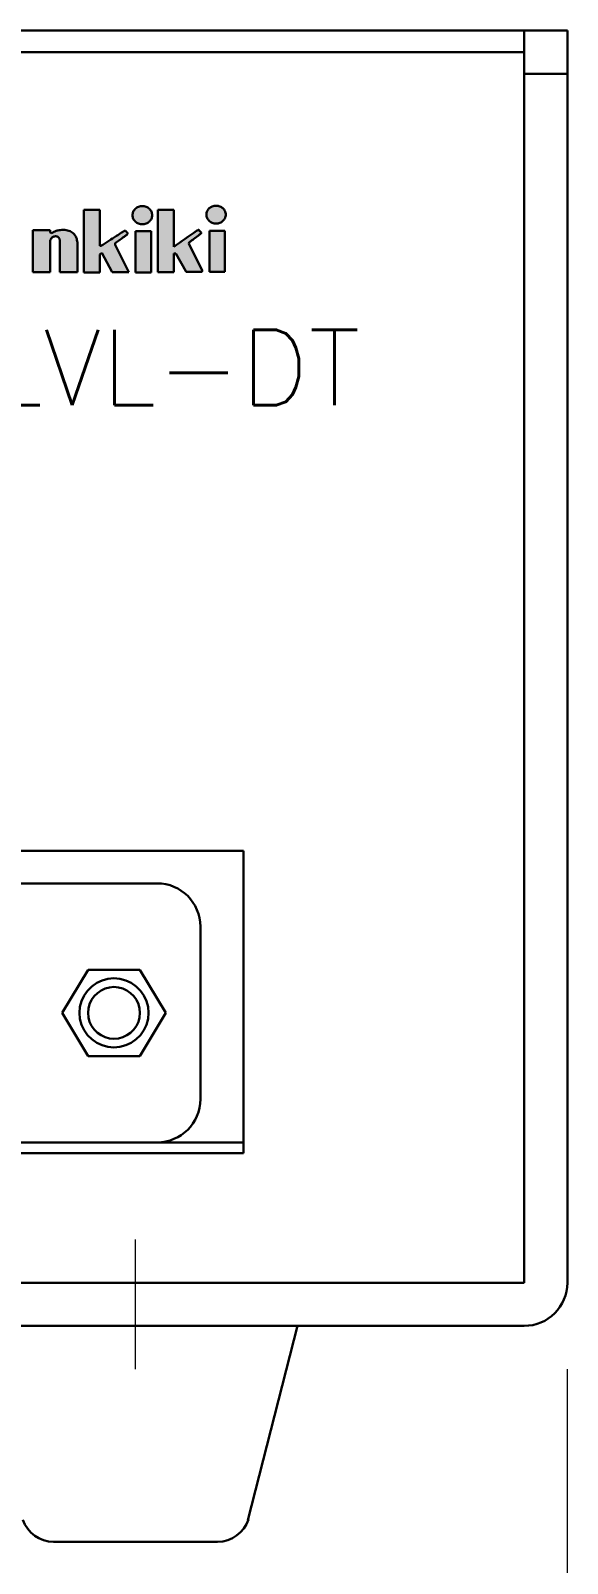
# Model space of a CAD drawing. Header units: millimetres. Extents: x 249 to 929, y 109 to 421.
# Drawn here: x 354.4 to 379.3, y 150.3 to 221.3 of the extents above; entities that cross this region are included whole.
import ezdxf

# ---------------------------------------------------------------- set-up
doc = ezdxf.new("R2010")
doc.units = ezdxf.units.MM
doc.layers.get('0').update_dxf_attribs({"lineweight": 30})
doc.layers.add('0 @ 1', color=7, linetype='Continuous', lineweight=30)
doc.layers.add('寸法', color=7, linetype='Continuous', lineweight=15)
doc.styles.get("Standard").update_dxf_attribs({"font": 'txt', "bigfont": 'extfont2.shx'})

# ---------------------------------------------------------------- blocks, each defined once
blk = doc.blocks.new('A$C63502DDE')
h = blk.add_hatch(color=256)
edge = h.paths.add_edge_path()
edge.add_spline(control_points=[(110.772, 49.451), (110.765, 49.507), (110.75, 49.619), (110.642, 49.758), (110.492, 49.85), (110.312, 49.883), (110.133, 49.85), (109.983, 49.758), (109.875, 49.619), (109.86, 49.507), (109.853, 49.451)], knot_values=[0, 0, 0, 0, 0.121975, 0.242786, 0.367678, 0.500056, 0.632206, 0.75712, 0.878008, 1, 1, 1, 1], degree=3, periodic=0)
edge.add_spline(control_points=[(109.853, 49.451), (109.86, 49.394), (109.874, 49.282), (109.983, 49.144), (110.133, 49.051), (110.312, 49.019), (110.492, 49.051), (110.642, 49.144), (110.75, 49.282), (110.765, 49.394), (110.772, 49.451)], knot_values=[0, 0, 0, 0, 0.12219, 0.243061, 0.367881, 0.499944, 0.632236, 0.757033, 0.877826, 1, 1, 1, 1], degree=3, periodic=0)
h = blk.add_hatch(color=256)
edge = h.paths.add_edge_path()
edge.add_line((111.765, 49.707), (111.031, 49.707))
edge.add_line((111.031, 49.707), (111.031, 46.818))
edge.add_line((111.031, 46.818), (111.765, 46.818))
edge.add_line((111.765, 46.818), (111.765, 47.681))
edge.add_line((111.765, 47.681), (111.86, 47.679))
edge.add_line((111.86, 47.679), (112.32, 46.857))
edge.add_spline(control_points=[(112.32, 46.857), (112.322, 46.853), (112.327, 46.846), (112.338, 46.836), (112.347, 46.834), (112.353, 46.832)], knot_values=[0, 0, 0, 0, 0.312274, 0.590646, 1, 1, 1, 1], degree=3, periodic=0)
edge.add_spline(control_points=[(112.353, 46.832), (112.356, 46.832), (112.362, 46.832), (112.381, 46.831), (112.428, 46.831), (112.547, 46.831), (112.765, 46.832), (112.953, 46.833), (113.065, 46.834)], knot_values=[0, 0, 0, 0, 0.011122, 0.028872, 0.077994, 0.210424, 0.527707, 1, 1, 1, 1], degree=3, periodic=0)
edge.add_spline(control_points=[(113.065, 46.834), (113.067, 46.834), (113.072, 46.834), (113.078, 46.838), (113.083, 46.843), (113.085, 46.847), (113.086, 46.849)], knot_values=[0, 0, 0, 0, 0.266053, 0.527285, 0.749508, 1, 1, 1, 1], degree=3, periodic=0)
edge.add_line((113.086, 46.849), (113.091, 46.897))
edge.add_line((113.091, 46.897), (112.467, 48.118))
edge.add_line((112.467, 48.118), (112.488, 48.196))
edge.add_spline(control_points=[(112.488, 48.196), (112.628, 48.299), (112.806, 48.432), (112.985, 48.565), (113.023, 48.593)], knot_values=[0, 0, 0, 0, 0.784874, 1, 1, 1, 1], degree=3, periodic=0)
edge.add_spline(control_points=[(113.023, 48.593), (113.026, 48.597), (113.033, 48.604), (113.037, 48.618), (113.038, 48.631), (113.036, 48.642), (113.034, 48.65), (113.032, 48.654), (113.031, 48.656)], knot_values=[0, 0, 0, 0, 0.221054, 0.431213, 0.634542, 0.781686, 0.907114, 1, 1, 1, 1], degree=3, periodic=0)
edge.add_spline(control_points=[(113.031, 48.656), (113.019, 48.669), (112.988, 48.706), (112.956, 48.742), (112.935, 48.766)], knot_values=[0, 0, 0, 0, 0.354374, 1, 1, 1, 1], degree=3, periodic=0)
edge.add_spline(control_points=[(112.935, 48.766), (112.931, 48.768), (112.924, 48.771), (112.914, 48.773), (112.906, 48.774), (112.902, 48.772), (112.9, 48.771)], knot_values=[0, 0, 0, 0, 0.361713, 0.65206, 0.838461, 1, 1, 1, 1], degree=3, periodic=0)
edge.add_spline(control_points=[(112.9, 48.771), (112.893, 48.767), (112.868, 48.75), (112.489, 48.49), (112.118, 48.234), (111.765, 47.99)], knot_values=[0, 0, 0, 0, 0.017678, 0.066017, 1, 1, 1, 1], degree=3, periodic=0)
edge.add_line((111.765, 47.99), (111.765, 49.707))
h = blk.add_hatch(color=256)
edge = h.paths.add_edge_path()
edge.add_spline(control_points=[(113.279, 49.478), (113.286, 49.423), (113.3, 49.313), (113.406, 49.177), (113.553, 49.086), (113.729, 49.054), (113.905, 49.086), (114.052, 49.177), (114.158, 49.313), (114.172, 49.423), (114.179, 49.478)], knot_values=[0, 0, 0, 0, 0.122218, 0.243052, 0.367743, 0.499806, 0.631955, 0.756813, 0.877763, 1, 1, 1, 1], degree=3, periodic=0)
edge.add_spline(control_points=[(114.179, 49.478), (114.172, 49.534), (114.158, 49.644), (114.052, 49.78), (113.905, 49.87), (113.729, 49.902), (113.553, 49.87), (113.406, 49.78), (113.3, 49.644), (113.286, 49.534), (113.279, 49.478)], knot_values=[0, 0, 0, 0, 0.122088, 0.24304, 0.367969, 0.500194, 0.632333, 0.757095, 0.877931, 1, 1, 1, 1], degree=3, periodic=0)
h = blk.add_hatch(color=256)
edge = h.paths.add_edge_path()
edge.add_line((109.061, 48.072), (109.061, 48.158))
edge.add_spline(control_points=[(109.061, 48.158), (109.197, 48.255), (109.376, 48.383), (109.552, 48.515), (109.595, 48.547)], knot_values=[0, 0, 0, 0, 0.756099, 1, 1, 1, 1], degree=3, periodic=0)
edge.add_spline(control_points=[(109.595, 48.547), (109.601, 48.552), (109.612, 48.562), (109.623, 48.58), (109.628, 48.6), (109.626, 48.622), (109.616, 48.647), (109.597, 48.674), (109.579, 48.69), (109.57, 48.699)], knot_values=[0, 0, 0, 0, 0.12897, 0.242343, 0.347912, 0.454085, 0.608732, 0.788847, 1, 1, 1, 1], degree=3, periodic=0)
edge.add_spline(control_points=[(109.57, 48.699), (109.56, 48.706), (109.541, 48.72), (109.512, 48.728), (109.488, 48.728), (109.474, 48.722), (109.468, 48.72)], knot_values=[0, 0, 0, 0, 0.33935, 0.616872, 0.811445, 1, 1, 1, 1], degree=3, periodic=0)
edge.add_spline(control_points=[(109.468, 48.72), (109.463, 48.717), (109.449, 48.709), (109.41, 48.684), (109.298, 48.612), (108.955, 48.389), (108.638, 48.182), (108.398, 48.025)], knot_values=[0, 0, 0, 0, 0.014036, 0.037964, 0.108929, 0.325709, 1, 1, 1, 1], degree=3, periodic=0)
edge.add_line((108.398, 48.025), (108.343, 48.025))
edge.add_line((108.343, 48.025), (108.343, 49.692))
edge.add_line((108.343, 49.692), (107.61, 49.692))
edge.add_line((107.61, 49.692), (107.61, 46.803))
edge.add_line((107.61, 46.803), (108.343, 46.803))
edge.add_line((108.343, 46.803), (108.343, 47.637))
edge.add_line((108.343, 47.637), (108.431, 47.701))
edge.add_line((108.431, 47.701), (108.912, 46.817))
edge.add_line((108.912, 46.817), (109.69, 46.817))
edge.add_line((109.69, 46.817), (109.061, 48.072))
h = blk.add_hatch(color=256)
edge = h.paths.add_edge_path()
edge.add_spline(control_points=[(107.302, 48.181), (107.292, 48.26), (107.273, 48.425), (107.123, 48.624), (106.905, 48.753), (106.741, 48.766), (106.652, 48.773)], knot_values=[0, 0, 0, 0, 0.242816, 0.502421, 0.72941, 1, 1, 1, 1], degree=3, periodic=0)
edge.add_spline(control_points=[(106.652, 48.773), (106.602, 48.771), (106.518, 48.769), (106.436, 48.754), (106.403, 48.748)], knot_values=[0, 0, 0, 0, 0.596898, 1, 1, 1, 1], degree=3, periodic=0)
edge.add_spline(control_points=[(106.403, 48.748), (106.352, 48.732), (106.244, 48.699), (106.146, 48.642), (106.094, 48.611)], knot_values=[0, 0, 0, 0, 0.469188, 1, 1, 1, 1], degree=3, periodic=0)
edge.add_line((106.094, 48.611), (106.046, 48.645))
edge.add_line((106.046, 48.645), (106.046, 48.758))
edge.add_line((106.046, 48.758), (105.234, 48.758))
edge.add_line((105.234, 48.758), (105.234, 46.807))
edge.add_line((105.234, 46.807), (106.046, 46.807))
edge.add_line((106.046, 46.807), (106.046, 48.249))
edge.add_spline(control_points=[(106.046, 48.249), (106.047, 48.26), (106.049, 48.285), (106.066, 48.337), (106.099, 48.393), (106.152, 48.44), (106.213, 48.469), (106.26, 48.473), (106.285, 48.474)], knot_values=[0, 0, 0, 0, 0.086985, 0.211292, 0.451494, 0.612626, 0.790943, 1, 1, 1, 1], degree=3, periodic=0)
edge.add_spline(control_points=[(106.285, 48.474), (106.305, 48.473), (106.342, 48.471), (106.392, 48.45), (106.43, 48.421), (106.458, 48.387), (106.476, 48.351), (106.487, 48.318), (106.489, 48.298), (106.49, 48.289)], knot_values=[0, 0, 0, 0, 0.197207, 0.367174, 0.520586, 0.662277, 0.797187, 0.912622, 1, 1, 1, 1], degree=3, periodic=0)
edge.add_line((106.49, 48.289), (106.49, 46.807))
edge.add_line((106.49, 46.807), (107.302, 46.807))
edge.add_line((107.302, 46.807), (107.302, 48.181))
for points in [[(110.725, 48.714), (109.991, 48.714), (109.991, 46.803), (110.725, 46.803)], [(114.14, 48.729), (113.427, 48.729), (113.427, 46.827), (114.14, 46.827)]]:
    blk.add_hatch(color=256).paths.add_polyline_path(points)
for p, q in [((2, 58), (128, 58)), ((128, 58), (130, 58)), ((128, 0), (128, 58)), ((130, 58), (130, 0)), ((128, 57), (2, 57)), ((128, 56), (130, 56)), ((111.031, 49.707), (111.031, 46.818)), ((111.765, 49.707), (111.031, 49.707)), ((111.765, 47.99), (111.765, 49.707)), ((107.61, 49.692), (107.61, 46.803)), ((108.343, 49.692), (107.61, 49.692)), ((108.343, 48.025), (108.343, 49.692)), ((105.234, 48.758), (105.234, 46.807)), ((106.046, 48.758), (105.234, 48.758)), ((106.046, 48.645), (106.046, 48.758)), ((106.094, 48.611), (106.046, 48.645)), ((106.49, 48.289), (106.49, 46.807)), ((109.991, 48.714), (109.991, 46.803)), ((110.725, 48.714), (109.991, 48.714)), ((110.725, 46.803), (110.725, 48.714)), ((113.427, 48.729), (113.427, 46.827)), ((114.14, 48.729), (113.427, 48.729)), ((114.14, 46.827), (114.14, 48.729)), ((106.046, 46.807), (106.046, 48.249)), ((107.302, 46.807), (107.302, 48.181)), ((108.398, 48.025), (108.343, 48.025)), ((108.343, 47.637), (108.431, 47.701)), ((108.343, 46.803), (108.343, 47.637)), ((108.431, 47.701), (108.912, 46.817)), ((109.061, 48.072), (109.061, 48.158)), ((109.69, 46.817), (109.061, 48.072)), ((111.765, 47.681), (111.86, 47.679)), ((111.765, 46.818), (111.765, 47.681)), ((111.86, 47.679), (112.32, 46.857)), ((112.467, 48.118), (112.488, 48.196)), ((113.091, 46.897), (112.467, 48.118)), ((113.086, 46.849), (113.091, 46.897)), ((105.234, 46.807), (106.046, 46.807)), ((106.49, 46.807), (107.302, 46.807)), ((107.61, 46.803), (108.343, 46.803)), ((108.912, 46.817), (109.69, 46.817)), ((109.991, 46.803), (110.725, 46.803)), ((111.031, 46.818), (111.765, 46.818)), ((113.427, 46.827), (114.14, 46.827)), ((57, 20), (115, 20)), ((115, 20), (115, 6)), ((111, 18.5), (61, 18.5)), ((113, 8.5), (113, 16.5)), ((107.8, 14.5), (106.6, 12.5)), ((110.2, 14.5), (107.8, 14.5)), ((111.4, 12.5), (110.2, 14.5)), ((107.8, 10.5), (106.6, 12.5)), ((111.4, 12.5), (110.2, 10.5)), ((110.2, 10.5), (107.8, 10.5)), ((57, 6.5), (115, 6.5)), ((61, 6.5), (111, 6.5)), ((115, 6), (57, 6)), ((2, 0), (128, 0)), ((128, -2), (2, -2)), ((102.5, -2), (117.5, -2)), ((117.5, -2), (115.2, -11)), ((106.2, -12), (113.8, -12))]:
    blk.add_line(p, q)
for points in [[(109, 10.9), (109.278, 10.924), (109.547, 10.996), (109.8, 11.114), (110.028, 11.274), (110.226, 11.472), (110.386, 11.7), (110.504, 11.953), (110.576, 12.222), (110.6, 12.5), (110.576, 12.778), (110.504, 13.047), (110.386, 13.3), (110.226, 13.528), (110.028, 13.726), (109.8, 13.886), (109.547, 14.004), (109.278, 14.076), (109, 14.1), (108.722, 14.076), (108.453, 14.004), (108.2, 13.886), (107.972, 13.726), (107.774, 13.528), (107.614, 13.3), (107.496, 13.047), (107.424, 12.778), (107.4, 12.5), (107.424, 12.222), (107.496, 11.953), (107.614, 11.7), (107.774, 11.472), (107.972, 11.274), (108.2, 11.114), (108.453, 10.996), (108.722, 10.924), (109, 10.9)], [(109, 11.3), (109.208, 11.318), (109.41, 11.372), (109.6, 11.461), (109.771, 11.581), (109.919, 11.729), (110.039, 11.9), (110.128, 12.09), (110.182, 12.292), (110.2, 12.5), (110.182, 12.708), (110.128, 12.91), (110.039, 13.1), (109.919, 13.271), (109.771, 13.419), (109.6, 13.539), (109.41, 13.628), (109.208, 13.682), (109, 13.7), (108.792, 13.682), (108.59, 13.628), (108.4, 13.539), (108.229, 13.419), (108.081, 13.271), (107.961, 13.1), (107.872, 12.91), (107.818, 12.708), (107.8, 12.5), (107.818, 12.292), (107.872, 12.09), (107.961, 11.9), (108.081, 11.729), (108.229, 11.581), (108.4, 11.461), (108.59, 11.372), (108.792, 11.318), (109, 11.3)]]:
    blk.add_lwpolyline(points)
for centre, radius, start, end in [((111, 16.5), 2, 0, 90), ((111, 8.5), 2, 270, 0), ((128, 0), 2, 270, 0), ((106.2, -10.5), 1.5, 199, 270), ((113.8, -10.5), 1.5, 270, 342)]:
    blk.add_arc(centre, radius, start, end)
for points, knots in [([(110.772, 49.451), (110.765, 49.507), (110.75, 49.619), (110.642, 49.758), (110.492, 49.85), (110.312, 49.883), (110.133, 49.85), (109.983, 49.758), (109.875, 49.619), (109.86, 49.507), (109.853, 49.451)], [0, 0, 0, 0, 0.121975, 0.242786, 0.367678, 0.500056, 0.632206, 0.75712, 0.878008, 1, 1, 1, 1]), ([(114.179, 49.478), (114.172, 49.534), (114.158, 49.644), (114.052, 49.78), (113.905, 49.87), (113.729, 49.902), (113.553, 49.87), (113.406, 49.78), (113.3, 49.644), (113.286, 49.534), (113.279, 49.478)], [0, 0, 0, 0, 0.122088, 0.24304, 0.367969, 0.500194, 0.632333, 0.757095, 0.877931, 1, 1, 1, 1]), ([(109.853, 49.451), (109.86, 49.394), (109.874, 49.282), (109.983, 49.144), (110.133, 49.051), (110.312, 49.019), (110.492, 49.051), (110.642, 49.144), (110.75, 49.282), (110.765, 49.394), (110.772, 49.451)], [0, 0, 0, 0, 0.12219, 0.243061, 0.367881, 0.499944, 0.632236, 0.757033, 0.877826, 1, 1, 1, 1]), ([(113.279, 49.478), (113.286, 49.423), (113.3, 49.313), (113.406, 49.177), (113.553, 49.086), (113.729, 49.054), (113.905, 49.086), (114.052, 49.177), (114.158, 49.313), (114.172, 49.423), (114.179, 49.478)], [0, 0, 0, 0, 0.122218, 0.243052, 0.367743, 0.499806, 0.631955, 0.756813, 0.877763, 1, 1, 1, 1]), ([(106.046, 48.249), (106.047, 48.26), (106.049, 48.285), (106.066, 48.337), (106.099, 48.393), (106.152, 48.44), (106.213, 48.469), (106.26, 48.473), (106.285, 48.474)], [0, 0, 0, 0, 0.086985, 0.211292, 0.451494, 0.612626, 0.790943, 1, 1, 1, 1]), ([(106.403, 48.748), (106.352, 48.732), (106.244, 48.699), (106.146, 48.642), (106.094, 48.611)], [0, 0, 0, 0, 0.469188, 1, 1, 1, 1]), ([(106.285, 48.474), (106.305, 48.473), (106.342, 48.471), (106.392, 48.45), (106.43, 48.421), (106.458, 48.387), (106.476, 48.351), (106.487, 48.318), (106.489, 48.298), (106.49, 48.289)], [0, 0, 0, 0, 0.197207, 0.367174, 0.520586, 0.662277, 0.797187, 0.912622, 1, 1, 1, 1]), ([(106.652, 48.773), (106.602, 48.771), (106.518, 48.769), (106.436, 48.754), (106.403, 48.748)], [0, 0, 0, 0, 0.596898, 1, 1, 1, 1]), ([(107.302, 48.181), (107.292, 48.26), (107.273, 48.425), (107.123, 48.624), (106.905, 48.753), (106.741, 48.766), (106.652, 48.773)], [0, 0, 0, 0, 0.242816, 0.502421, 0.72941, 1, 1, 1, 1]), ([(109.468, 48.72), (109.463, 48.717), (109.449, 48.709), (109.41, 48.684), (109.298, 48.612), (108.955, 48.389), (108.638, 48.182), (108.398, 48.025)], [0, 0, 0, 0, 0.014036, 0.037964, 0.108929, 0.325709, 1, 1, 1, 1]), ([(109.061, 48.158), (109.197, 48.255), (109.376, 48.383), (109.552, 48.515), (109.595, 48.547)], [0, 0, 0, 0, 0.756099, 1, 1, 1, 1]), ([(109.57, 48.699), (109.56, 48.706), (109.541, 48.72), (109.512, 48.728), (109.488, 48.728), (109.474, 48.722), (109.468, 48.72)], [0, 0, 0, 0, 0.33935, 0.616872, 0.811445, 1, 1, 1, 1]), ([(109.595, 48.547), (109.601, 48.552), (109.612, 48.562), (109.623, 48.58), (109.628, 48.6), (109.626, 48.622), (109.616, 48.647), (109.597, 48.674), (109.579, 48.69), (109.57, 48.699)], [0, 0, 0, 0, 0.12897, 0.242343, 0.347912, 0.454085, 0.608732, 0.788847, 1, 1, 1, 1]), ([(112.9, 48.771), (112.893, 48.767), (112.868, 48.75), (112.489, 48.49), (112.118, 48.234), (111.765, 47.99)], [0, 0, 0, 0, 0.017678, 0.066017, 1, 1, 1, 1]), ([(112.488, 48.196), (112.628, 48.299), (112.806, 48.432), (112.985, 48.565), (113.023, 48.593)], [0, 0, 0, 0, 0.784874, 1, 1, 1, 1]), ([(112.935, 48.766), (112.931, 48.768), (112.924, 48.771), (112.914, 48.773), (112.906, 48.774), (112.902, 48.772), (112.9, 48.771)], [0, 0, 0, 0, 0.361713, 0.65206, 0.838461, 1, 1, 1, 1]), ([(113.031, 48.656), (113.019, 48.669), (112.988, 48.706), (112.956, 48.742), (112.935, 48.766)], [0, 0, 0, 0, 0.354374, 1, 1, 1, 1]), ([(113.023, 48.593), (113.026, 48.597), (113.033, 48.604), (113.037, 48.618), (113.038, 48.631), (113.036, 48.642), (113.034, 48.65), (113.032, 48.654), (113.031, 48.656)], [0, 0, 0, 0, 0.221054, 0.431213, 0.634542, 0.781686, 0.907114, 1, 1, 1, 1]), ([(112.32, 46.857), (112.322, 46.853), (112.327, 46.846), (112.338, 46.836), (112.347, 46.834), (112.353, 46.832)], [0, 0, 0, 0, 0.312274, 0.590646, 1, 1, 1, 1]), ([(112.353, 46.832), (112.356, 46.832), (112.362, 46.832), (112.381, 46.831), (112.428, 46.831), (112.547, 46.831), (112.765, 46.832), (112.953, 46.833), (113.065, 46.834)], [0, 0, 0, 0, 0.011122, 0.028872, 0.077994, 0.210424, 0.527707, 1, 1, 1, 1]), ([(113.065, 46.834), (113.067, 46.834), (113.072, 46.834), (113.078, 46.838), (113.083, 46.843), (113.085, 46.847), (113.086, 46.849)], [0, 0, 0, 0, 0.266053, 0.527285, 0.749508, 1, 1, 1, 1])]:
    blk.add_open_spline(points, degree=3, knots=knots)
at = {"layer": '0 @ 1', "insert": (84.416, 44.145), "char_height": 3.5, "attachment_point": 1}
blk.add_mtext('KFS-30LVL-DT', dxfattribs=at)
blk = doc.blocks.new('A$C04802C9A')
for p, q in [((110, 0), (110, 6)), ((130, -50), (130, 0))]:
    blk.add_line(p, q)

msp = doc.modelspace()

# ---------------------------------------------------------------- block references
msp.add_blockref('A$C63502DDE', (249.284, 163.335))
at = {"layer": '寸法'}
msp.add_blockref('A$C04802C9A', (249.284, 159.335), dxfattribs=at)

doc.saveas('drawing.dxf')
